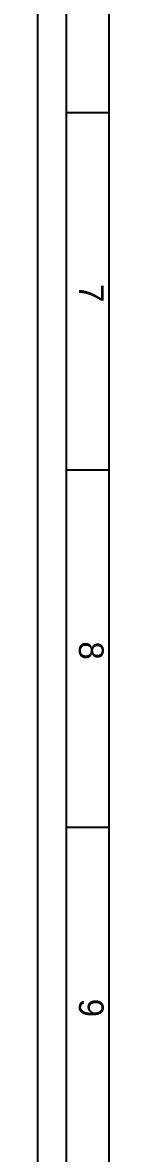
# Model space of a CAD drawing. Header units: millimetres. Extents: x 0 to 33.1, y 1.5 to 45.3.
# Drawn here: x 0.028 to 0.311, y 32.633 to 37.138 of the extents above; entities that cross this region are included whole.
import ezdxf

# ---------------------------------------------------------------- set-up
doc = ezdxf.new("R2010")
doc.units = ezdxf.units.MM
doc.header["$MEASUREMENT"] = 0
doc.layers.get('0').update_dxf_attribs({"linetype": 'CONTINUOUS'})

msp = doc.modelspace()

# ---------------------------------------------------------------- linework, layer by layer
at = {"color": 0, "linetype": 'Continuous'}
for p, q in [((0.027778, 1.49778), (0.027778, 45.3028)), ((0.141114, 1.61111), (0.141114, 44.9044)), ((0.311089, 1.78108), (0.311089, 44.7344)), ((0.311089, 36.7778), (0.142796, 36.7778)), ((0.311089, 35.3544), (0.142796, 35.3544)), ((0.311089, 33.9311), (0.142796, 33.9311))]:
    msp.add_line(p, q, dxfattribs=at)

# ---------------------------------------------------------------- texts
at = {"color": 0}
for s, p in [('7', (0.191111, 36.0961)), ('8', (0.191111, 34.6728)), ('9', (0.191111, 33.2494))]:
    msp.add_text(s, height=0.098333, rotation=270, dxfattribs=at).set_placement(p)

doc.saveas('drawing.dxf')
